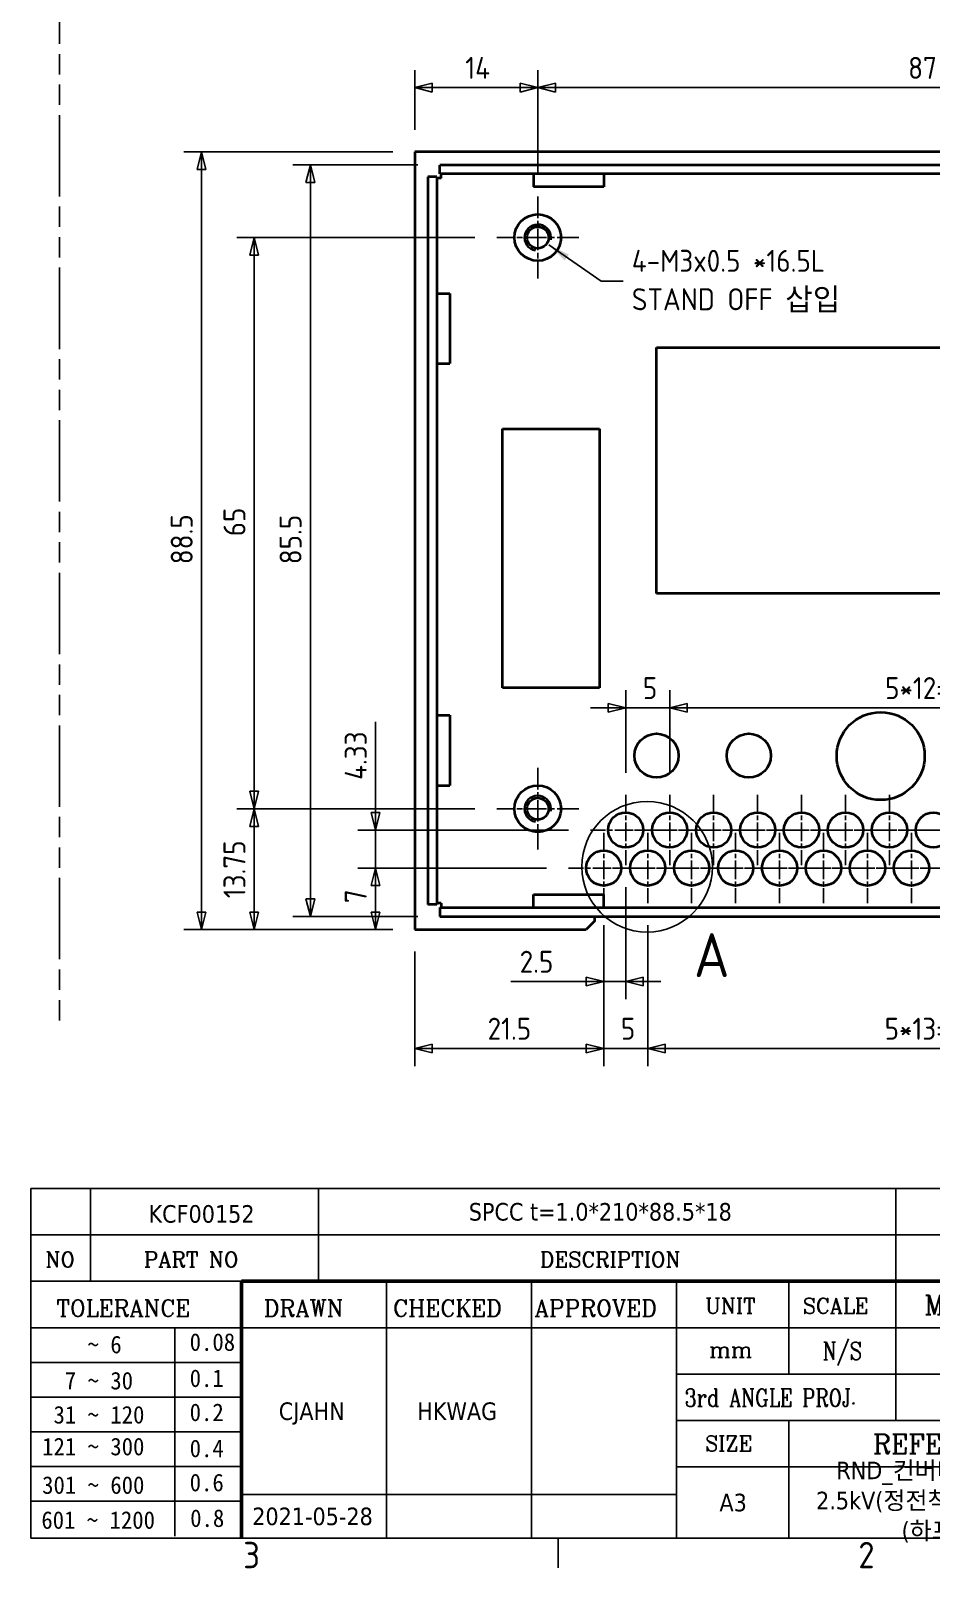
# Model space of a CAD drawing. Header units: millimetres. Extents: x 0 to 420, y 0 to 297.
# Drawn here: x 220 to 322.4, y 6.6 to 181.5 of the extents above; entities that cross this region are included whole.
import ezdxf
from ezdxf.enums import TextEntityAlignment as Align

# ---------------------------------------------------------------- set-up
doc = ezdxf.new("R2010")
doc.units = ezdxf.units.MM
doc.linetypes.add('CHAIN', pattern=[0.3543, 0.2362, -0.0295, 0.0591, -0.0295])
doc.linetypes.add('DOUBLE_DASH_CHAIN', pattern=[1.2403, 0.6614, -0.0827, 0.1654, -0.0827, 0.1654, -0.0827])
doc.layers.get('0').update_dxf_attribs({"color": 3, "lineweight": 25})
for name, color, linetype, lineweight in [('가시적인 것(ISO)', 3, 'Continuous', 40), ('가시적인 좁은 것(ISO)', 3, 'Continuous', 35), ('경계(ISO)', 7, 'Continuous', 25), ('기호(ISO)', 5, 'Continuous', 25), ('상세 경계(JIS)', 7, 'Continuous', 25), ('스케치 형상(ISO)', 3, 'Continuous', 25), ('제목(ISO)', 5, 'Continuous', 50), ('중심 표식(ISO)', 1, 'Continuous', 25), ('치수(ISO)', 2, 'Continuous', 25)]:
    doc.layers.add(name, color=color, linetype=linetype, lineweight=lineweight)
doc.styles.add('HAN_291', font='')
doc.styles.add('RC_284', font='ROMANC.shx')
doc.styles.add('RC_287', font='ROMANC.shx')
doc.styles.add('RC_292', font='ROMANC.shx')
doc.styles.add('문자 텍스트_PSTEK_POSCO', font='isocp.shx')
doc.styles.add('부품번호텍스트_PSTEK_POSCO', font='isocp.shx')
doc.styles.add('치수 텍스트_PSTEK_POSCO', font='isocp.shx')
doc.styles.add('텍스트 스타일198', font='tahoma.ttf')
doc.styles.add('텍스트 스타일333', font='ROMANC.shx', dxfattribs={"width": 0.8})
doc.styles.get('HAN_291').set_extended_font_data('GulimChe')
doc.dimstyles.new('치수_PSTEK_POSCO', dxfattribs={"dimtxt": 2.5, "dimasz": 2, "dimexe": 2, "dimexo": 2.5, "dimgap": 1, "dimtad": 1, "dimrnd": 1e-08, "dimdsep": 46, "dimtxsty": '치수 텍스트_PSTEK_POSCO', "dimblk": 'Filled-2', "dimcen": 0.09, "dimdle": 10, "dimclrd": 7, "dimclre": 7, "dimclrt": 2, "dimadec": 1, "dimazin": 2, "dimtfac": 1, "dimtmove": 0, "dimatfit": 3, "dimfxl": 0, "dimtolj": 1, "dimlwd": -1, "dimlwe": -1, "dimarcsym": 0})
doc.dimstyles.new('치수_PSTEK_POSCO$7', dxfattribs={"dimtxt": 2.5, "dimasz": 2.5, "dimexe": 2, "dimexo": 2.5, "dimgap": 1, "dimtad": 1, "dimrnd": 1e-08, "dimdsep": 46, "dimtxsty": '치수 텍스트_PSTEK_POSCO', "dimblk": 'Filled-2', "dimcen": 0.09, "dimdle": 10, "dimclrd": 7, "dimclre": 7, "dimclrt": 2, "dimadec": 1, "dimazin": 2, "dimtfac": 1, "dimtmove": 0, "dimatfit": 3, "dimfxl": 0, "dimtolj": 1, "dimlwd": -1, "dimlwe": -1, "dimarcsym": 0})

# ---------------------------------------------------------------- blocks, each defined once
blk = doc.blocks.new('경계 Default Border')
at = {"layer": '경계(ISO)'}
blk.add_line((280, 10), (280, 6.6), dxfattribs=at)
at = {"layer": '경계(ISO)', "color": 2, "char_height": 3, "attachment_point": 7, "style": '문자 텍스트_PSTEK_POSCO'}
for s, insert in [('3', (244.17, 6.57)), ('2', (314.13, 6.57))]:
    blk.add_mtext(s, dxfattribs=dict(at, insert=insert))
blk = doc.blocks.new('제목 블록 PSTEK')
at = {"color": 180}
for p, q in [((182.48, 11.79), (182.48, 51.57)), ((182.48, 51.57), (372.48, 51.57)), ((189.27, 51.57), (189.27, 41.01)), ((215.22, 41.01), (215.22, 51.57)), ((280.88, 51.57), (280.88, 41.01)), ((182.48, 46.29), (372.48, 46.29)), ((182.48, 41.01), (206.45, 41.01)), ((222.94, 11.79), (222.94, 41.01)), ((239.43, 11.79), (239.43, 41.01)), ((255.92, 11.79), (255.92, 41.01)), ((268.69, 41.01), (268.69, 30.45)), ((280.88, 41.01), (280.88, 25.17)), ((182.48, 35.73), (206.45, 35.73)), ((198.86, 12.03), (198.86, 35.73)), ((206.45, 35.73), (372.48, 35.73)), ((182.48, 31.78), (206.45, 31.78)), ((255.92, 30.45), (372.48, 30.45)), ((182.48, 27.83), (206.45, 27.83)), ((255.92, 25.17), (372.48, 25.17)), ((268.69, 25.17), (268.69, 11.79)), ((182.48, 23.88), (206.45, 23.88)), ((182.48, 19.93), (206.45, 19.93)), ((255.92, 19.89), (310.09, 19.89)), ((182.48, 15.98), (206.45, 15.98)), ((206.45, 16.74), (255.92, 16.74)), ((182.48, 11.79), (372.48, 11.79))]:
    blk.add_line(p, q, dxfattribs=at)
at = {"color": 7, "lineweight": 50}
for p, q in [((206.45, 11.79), (206.45, 41.01)), ((206.45, 41.01), (372.48, 41.01))]:
    blk.add_line(p, q, dxfattribs=at)
at = {"layer": '제목(ISO)', "lineweight": 18}
blk.add_line((182.48, 35.73), (182.48, 11.79), dxfattribs=at)
at = {"color": 2}
for s, height, style, p in [('NO', 1.742, 'RC_284', (184.14, 42.62)), ('PART NO', 1.742, 'RC_284', (195.34, 42.62)), ('DESCRIPTION', 1.7424, 'RC_284', (240.4, 42.62)), (' TOLERANCE', 1.9, 'RC_287', (184.09, 37.01)), ('DRAWN', 1.9, 'RC_287', (208.98, 37.01)), ('CHECKED', 1.9, 'RC_287', (223.69, 37.01)), ('APPROVED', 1.9, 'RC_287', (239.78, 37.01)), ('UNIT', 1.742, 'RC_284', (259.17, 37.34)), ('SCALE', 1.742, 'RC_284', (270.29, 37.34)), ('MODEL NAME', 2.178, 'RC_292', (284.1, 37.25)), ('0.08', 2, 'HAN_291', (200.55, 33.1)), ('    ~ 6', 2, 'HAN_291', (183.77, 32.82)), ('mm', 1.742, 'RC_284', (259.65, 32.35)), ('  7 ~ 30', 2, 'HAN_291', (183.77, 28.71)), ('0.1', 2, 'HAN_291', (200.55, 28.99)), (' 31 ~ 120', 2, 'HAN_291', (183.77, 24.83)), ('0.2', 2, 'HAN_291', (200.55, 25.11)), ('121 ~ 300', 2, 'HAN_291', (183.77, 21.21)), ('0.4', 2, 'HAN_291', (200.55, 21)), ('SIZE', 1.742, 'RC_284', (259.17, 21.69)), ('REFERENCE', 2.178, 'RC_292', (278.27, 21.43)), ('301 ~ 600', 2, 'HAN_291', (183.77, 16.83)), ('0.6', 2, 'HAN_291', (200.55, 17.12)), ('601 ~ 1200', 2, 'HAN_291', (183.68, 12.85)), ('0.8', 2, 'HAN_291', (200.61, 13.06))]:
    blk.add_text(s, height=height, dxfattribs=dict(at, style=style)).set_placement(p)
at = {"color": 7, "style": '텍스트 스타일333', "width": 0.8}
blk.add_text('N/S', height=2, dxfattribs=at).set_placement((274.78, 33.09), align=Align.MIDDLE_CENTER)
at = {"color": 2, "style": '텍스트 스타일333', "width": 0.8}
blk.add_text('3rd ANGLE PROJ.', height=2, dxfattribs=at).set_placement((256.84, 26.76))
at = {"layer": '제목(ISO)', "color": 7, "style": '텍스트 스타일198'}
for tag, p in [('4._COLOR_001', (315.22, 49.66)), ('부품_번호_001', (195.87, 47.68)), ('설명_001', (232.3, 47.92)), ('재질_001', (292.28, 47.93)), ("3._Q'TY_001", (312.71, 47.92)), ('질량\\P3;_001', (350.3, 48.16)), ('4._COLOR_002', (318.9, 46.24)), ('제목_001', (335.53, 32.12)), ('부품_번호_001', (334.53, 26.81)), ('설계자_001', (210.68, 25.23)), ('점검자_001', (226.43, 25.23)), ('프로젝트_001', (274.1, 18.49)), ('시트_크기_001', (260.81, 14.84)), ('프로젝트_002', (271.8, 15.07)), ('작성_날짜_001', (207.67, 13.27)), ('프로젝트_003', (281.52, 11.65))]:
    blk.add_attdef(tag, p, '', height=2, dxfattribs=at)
for tag, p in [('1._MODEL_NAME', (341.23, 38.37)), ('엔지니어링_승인자', (247.67, 26.23)), ('점검_날짜', (231.18, 14.27)), ('엔지니어링_승인_날짜', (247.67, 14.27))]:
    blk.add_attdef(tag, text='', height=2, dxfattribs=at).set_placement(p, align=Align.MIDDLE_CENTER)
blk = doc.blocks.new('Filled-2')
at = {"color": 0}
for p, q in [((0, 0), (-1, 0.25)), ((-1, 0.25), (-1, -0.25)), ((-1, 0), (0, 0)), ((-1, -0.25), (0, 0))]:
    blk.add_line(p, q, dxfattribs=at)
at = {"color": 0, "flags": 128}
blk.add_lwpolyline([(-1, -0.25), (0, 0)], dxfattribs=at)
at = {"color": 0}
blk.add_solid([(-1, -0.25), (0, 0), (-1, 0.25), (-1, -0.25)], dxfattribs=at)
blk = doc.blocks.new('*D53')
at = {"layer": 'Defpoints', "color": 0}
for p in [(245.42, 157.99), (273.02, 157.99), (273.02, 92.99)]:
    blk.add_point(p, dxfattribs=at)
at = {"layer": '치수(ISO)', "color": 7}
for p, q in [((270.52, 157.99), (243.42, 157.99)), ((245.42, 94.99), (245.42, 155.99)), ((270.52, 92.99), (243.42, 92.99))]:
    blk.add_line(p, q, dxfattribs=at)
at = {"layer": '치수(ISO)', "color": 7, "xscale": 2, "yscale": 2, "zscale": 2}
for p, rotation in [((245.42, 157.99), 90), ((245.42, 92.99), 270)]:
    blk.add_blockref('Filled-2', p, dxfattribs=dict(at, rotation=rotation))
at = {"layer": '치수(ISO)', "color": 2, "insert": (243.17, 123.99), "char_height": 2.5, "attachment_point": 4, "rotation": 90, "style": '치수 텍스트_PSTEK_POSCO'}
blk.add_mtext('\\A1;65', dxfattribs=at)
blk = doc.blocks.new('*D54')
at = {"layer": 'Defpoints', "color": 0}
for p in [(266.52, 166.24), (251.8, 80.74), (266.52, 80.74)]:
    blk.add_point(p, dxfattribs=at)
at = {"layer": '치수(ISO)', "color": 7}
for p, q in [((264.02, 166.24), (249.8, 166.24)), ((251.8, 164.24), (251.8, 82.74)), ((264.02, 80.74), (249.8, 80.74))]:
    blk.add_line(p, q, dxfattribs=at)
at = {"layer": '치수(ISO)', "color": 7, "xscale": 2, "yscale": 2, "zscale": 2}
for p, rotation in [((251.8, 166.24), 90), ((251.8, 80.74), 270)]:
    blk.add_blockref('Filled-2', p, dxfattribs=dict(at, rotation=rotation))
at = {"layer": '치수(ISO)', "color": 2, "insert": (249.55, 120.81), "char_height": 2.5, "attachment_point": 4, "rotation": 90, "style": '치수 텍스트_PSTEK_POSCO'}
blk.add_mtext('\\A1;85.5', dxfattribs=at)
blk = doc.blocks.new('*D55')
at = {"layer": 'Defpoints', "color": 0}
for p in [(263.67, 167.74), (239.42, 79.24), (263.67, 79.24)]:
    blk.add_point(p, dxfattribs=at)
at = {"layer": '치수(ISO)', "color": 7}
for p, q in [((261.17, 167.74), (237.42, 167.74)), ((239.42, 165.74), (239.42, 81.24)), ((261.17, 79.24), (237.42, 79.24))]:
    blk.add_line(p, q, dxfattribs=at)
at = {"layer": '치수(ISO)', "color": 7, "xscale": 2, "yscale": 2, "zscale": 2}
for p, rotation in [((239.42, 167.74), 90), ((239.42, 79.24), 270)]:
    blk.add_blockref('Filled-2', p, dxfattribs=dict(at, rotation=rotation))
at = {"layer": '치수(ISO)', "color": 2, "insert": (237.17, 120.81), "char_height": 2.5, "attachment_point": 4, "rotation": 90, "style": '치수 텍스트_PSTEK_POSCO'}
blk.add_mtext('\\A1;88.5', dxfattribs=at)
blk = doc.blocks.new('*D62')
at = {"layer": 'Defpoints', "color": 0}
for p in [(277.67, 175.04), (277.67, 162.64), (364.67, 162.64)]:
    blk.add_point(p, dxfattribs=at)
at = {"layer": '치수(ISO)', "color": 7}
for p, q in [((277.67, 165.14), (277.67, 177.04)), ((364.67, 165.14), (364.67, 177.04)), ((362.67, 175.04), (279.67, 175.04))]:
    blk.add_line(p, q, dxfattribs=at)
at = {"layer": '치수(ISO)', "color": 7, "xscale": 2, "yscale": 2, "zscale": 2, "rotation": 180}
blk.add_blockref('Filled-2', (277.67, 175.04), dxfattribs=at)
at = {"layer": '치수(ISO)', "color": 7, "xscale": 2, "yscale": 2, "zscale": 2}
blk.add_blockref('Filled-2', (364.67, 175.04), dxfattribs=at)
at = {"layer": '치수(ISO)', "color": 2, "insert": (319.79, 177.29), "char_height": 2.5, "attachment_point": 4, "style": '치수 텍스트_PSTEK_POSCO'}
blk.add_mtext('\\A1;87', dxfattribs=at)
blk = doc.blocks.new('*D63')
at = {"layer": 'Defpoints', "color": 0}
for p in [(263.67, 175.04), (263.67, 167.74), (277.67, 162.64)]:
    blk.add_point(p, dxfattribs=at)
at = {"layer": '치수(ISO)', "color": 7}
for p, q in [((263.67, 170.24), (263.67, 177.04)), ((277.67, 165.14), (277.67, 177.04)), ((275.67, 175.04), (265.67, 175.04))]:
    blk.add_line(p, q, dxfattribs=at)
at = {"layer": '치수(ISO)', "color": 7, "xscale": 2, "yscale": 2, "zscale": 2, "rotation": 180}
blk.add_blockref('Filled-2', (263.67, 175.04), dxfattribs=at)
at = {"layer": '치수(ISO)', "color": 7, "xscale": 2, "yscale": 2, "zscale": 2}
blk.add_blockref('Filled-2', (277.67, 175.04), dxfattribs=at)
at = {"layer": '치수(ISO)', "color": 2, "insert": (269.42, 177.29), "char_height": 2.5, "attachment_point": 4, "style": '치수 텍스트_PSTEK_POSCO'}
blk.add_mtext('\\A1;14', dxfattribs=at)
blk = doc.blocks.new('*D64')
at = {"layer": 'Defpoints', "color": 0}
for p in [(285.17, 82.24), (263.67, 79.24), (285.17, 65.71)]:
    blk.add_point(p, dxfattribs=at)
at = {"layer": '치수(ISO)', "color": 7}
for p, q in [((285.17, 79.74), (285.17, 63.71)), ((263.67, 76.74), (263.67, 63.71)), ((265.67, 65.71), (283.17, 65.71))]:
    blk.add_line(p, q, dxfattribs=at)
at = {"layer": '치수(ISO)', "color": 7, "xscale": 2, "yscale": 2, "zscale": 2, "rotation": 180}
blk.add_blockref('Filled-2', (263.67, 65.71), dxfattribs=at)
at = {"layer": '치수(ISO)', "color": 7, "xscale": 2, "yscale": 2, "zscale": 2}
blk.add_blockref('Filled-2', (285.17, 65.71), dxfattribs=at)
at = {"layer": '치수(ISO)', "color": 2, "insert": (271.96, 67.96), "char_height": 2.5, "attachment_point": 4, "style": '치수 텍스트_PSTEK_POSCO'}
blk.add_mtext('\\A1;21.5', dxfattribs=at)
blk = doc.blocks.new('*D65')
at = {"layer": 'Defpoints', "color": 0}
for p in [(285.17, 82.24), (290.17, 82.24), (290.17, 65.71)]:
    blk.add_point(p, dxfattribs=at)
at = {"layer": '치수(ISO)', "color": 7}
for p, q in [((285.17, 79.74), (285.17, 63.71)), ((290.17, 79.74), (290.17, 63.71)), ((283.17, 65.71), (281.17, 65.71)), ((285.17, 65.71), (290.17, 65.71)), ((292.17, 65.71), (294.17, 65.71))]:
    blk.add_line(p, q, dxfattribs=at)
at = {"layer": '치수(ISO)', "color": 7, "xscale": 2, "yscale": 2, "zscale": 2}
blk.add_blockref('Filled-2', (285.17, 65.71), dxfattribs=at)
at = {"layer": '치수(ISO)', "color": 7, "xscale": 2, "yscale": 2, "zscale": 2, "rotation": 180}
blk.add_blockref('Filled-2', (290.17, 65.71), dxfattribs=at)
at = {"layer": '치수(ISO)', "color": 2, "insert": (287.12, 67.96), "char_height": 2.5, "attachment_point": 4, "style": '치수 텍스트_PSTEK_POSCO'}
blk.add_mtext('\\A1;5', dxfattribs=at)
blk = doc.blocks.new('*D66')
at = {"layer": 'Defpoints', "color": 0}
for p in [(287.67, 86.57), (285.17, 82.24), (285.17, 73.33)]:
    blk.add_point(p, dxfattribs=at)
at = {"layer": '치수(ISO)', "color": 7}
for p, q in [((287.67, 84.07), (287.67, 71.33)), ((285.17, 79.74), (285.17, 71.33)), ((283.17, 73.33), (274.61, 73.33)), ((287.67, 73.33), (285.17, 73.33)), ((289.67, 73.33), (291.67, 73.33))]:
    blk.add_line(p, q, dxfattribs=at)
at = {"layer": '치수(ISO)', "color": 7, "xscale": 2, "yscale": 2, "zscale": 2}
blk.add_blockref('Filled-2', (285.17, 73.33), dxfattribs=at)
at = {"layer": '치수(ISO)', "color": 7, "xscale": 2, "yscale": 2, "zscale": 2, "rotation": 180}
blk.add_blockref('Filled-2', (287.67, 73.33), dxfattribs=at)
at = {"layer": '치수(ISO)', "color": 2, "insert": (275.61, 75.58), "char_height": 2.5, "attachment_point": 4, "style": '치수 텍스트_PSTEK_POSCO'}
blk.add_mtext('\\A1;2.5', dxfattribs=at)
blk = doc.blocks.new('*D67')
at = {"layer": 'Defpoints', "color": 0}
for p in [(290.17, 82.24), (355.17, 82.24), (355.17, 65.71)]:
    blk.add_point(p, dxfattribs=at)
at = {"layer": '치수(ISO)', "color": 7}
for p, q in [((290.17, 79.74), (290.17, 63.71)), ((355.17, 79.74), (355.17, 63.71)), ((292.17, 65.71), (353.17, 65.71))]:
    blk.add_line(p, q, dxfattribs=at)
at = {"layer": '치수(ISO)', "color": 7, "xscale": 2, "yscale": 2, "zscale": 2, "rotation": 180}
blk.add_blockref('Filled-2', (290.17, 65.71), dxfattribs=at)
at = {"layer": '치수(ISO)', "color": 7, "xscale": 2, "yscale": 2, "zscale": 2}
blk.add_blockref('Filled-2', (355.17, 65.71), dxfattribs=at)
at = {"layer": '치수(ISO)', "color": 2, "insert": (317.12, 67.96), "char_height": 2.5, "attachment_point": 4, "style": '치수 텍스트_PSTEK_POSCO'}
blk.add_mtext('\\A1;5*13=65', dxfattribs=at)
blk = doc.blocks.new('*D68')
at = {"layer": 'Defpoints', "color": 0}
for p in [(292.67, 104.47), (287.67, 94.57), (292.67, 94.57)]:
    blk.add_point(p, dxfattribs=at)
at = {"layer": '치수(ISO)', "color": 7}
for p, q in [((287.67, 97.07), (287.67, 106.47)), ((292.67, 97.07), (292.67, 106.47)), ((285.67, 104.47), (283.67, 104.47)), ((287.67, 104.47), (292.67, 104.47)), ((294.67, 104.47), (296.67, 104.47))]:
    blk.add_line(p, q, dxfattribs=at)
at = {"layer": '치수(ISO)', "color": 7, "xscale": 2, "yscale": 2, "zscale": 2}
blk.add_blockref('Filled-2', (287.67, 104.47), dxfattribs=at)
at = {"layer": '치수(ISO)', "color": 7, "xscale": 2, "yscale": 2, "zscale": 2, "rotation": 180}
blk.add_blockref('Filled-2', (292.67, 104.47), dxfattribs=at)
at = {"layer": '치수(ISO)', "color": 2, "insert": (289.62, 106.72), "char_height": 2.5, "attachment_point": 4, "style": '치수 텍스트_PSTEK_POSCO'}
blk.add_mtext('\\A1;5', dxfattribs=at)
blk = doc.blocks.new('*D69')
at = {"layer": 'Defpoints', "color": 0}
for p in [(352.67, 104.47), (292.67, 94.57), (352.67, 94.57)]:
    blk.add_point(p, dxfattribs=at)
at = {"layer": '치수(ISO)', "color": 7}
for p, q in [((292.67, 97.07), (292.67, 106.47)), ((352.67, 97.07), (352.67, 106.47)), ((294.67, 104.47), (350.67, 104.47))]:
    blk.add_line(p, q, dxfattribs=at)
at = {"layer": '치수(ISO)', "color": 7, "xscale": 2, "yscale": 2, "zscale": 2, "rotation": 180}
blk.add_blockref('Filled-2', (292.67, 104.47), dxfattribs=at)
at = {"layer": '치수(ISO)', "color": 7, "xscale": 2, "yscale": 2, "zscale": 2}
blk.add_blockref('Filled-2', (352.67, 104.47), dxfattribs=at)
at = {"layer": '치수(ISO)', "color": 2, "insert": (317.17, 106.72), "char_height": 2.5, "attachment_point": 4, "style": '치수 텍스트_PSTEK_POSCO'}
blk.add_mtext('\\A1;5*12=60', dxfattribs=at)
blk = doc.blocks.new('*D70')
at = {"layer": 'Defpoints', "color": 0}
for p in [(259.21, 90.57), (283.67, 90.57), (281.17, 86.24)]:
    blk.add_point(p, dxfattribs=at)
at = {"layer": '치수(ISO)', "color": 7}
for p, q in [((259.21, 92.57), (259.21, 102.88)), ((281.17, 90.57), (257.21, 90.57)), ((259.21, 86.24), (259.21, 90.57)), ((278.67, 86.24), (257.21, 86.24)), ((259.21, 84.24), (259.21, 82.24))]:
    blk.add_line(p, q, dxfattribs=at)
at = {"layer": '치수(ISO)', "color": 7, "xscale": 2, "yscale": 2, "zscale": 2}
for p, rotation in [((259.21, 90.57), 270), ((259.21, 86.24), 90)]:
    blk.add_blockref('Filled-2', p, dxfattribs=dict(at, rotation=rotation))
at = {"layer": '치수(ISO)', "color": 2, "insert": (256.96, 96.28), "char_height": 2.5, "attachment_point": 4, "rotation": 90, "style": '치수 텍스트_PSTEK_POSCO'}
blk.add_mtext('\\A1;4.33', dxfattribs=at)
blk = doc.blocks.new('*D71')
at = {"layer": 'Defpoints', "color": 0}
for p in [(281.17, 86.24), (259.21, 79.24), (263.67, 79.24)]:
    blk.add_point(p, dxfattribs=at)
at = {"layer": '치수(ISO)', "color": 7}
for p, q in [((278.67, 86.24), (257.21, 86.24)), ((259.21, 84.24), (259.21, 81.24)), ((261.17, 79.24), (257.21, 79.24))]:
    blk.add_line(p, q, dxfattribs=at)
at = {"layer": '치수(ISO)', "color": 7, "xscale": 2, "yscale": 2, "zscale": 2}
for p, rotation in [((259.21, 86.24), 90), ((259.21, 79.24), 270)]:
    blk.add_blockref('Filled-2', p, dxfattribs=dict(at, rotation=rotation))
at = {"layer": '치수(ISO)', "color": 2, "insert": (256.96, 82.24), "char_height": 2.5, "attachment_point": 4, "rotation": 90, "style": '치수 텍스트_PSTEK_POSCO'}
blk.add_mtext('\\A1;7', dxfattribs=at)
blk = doc.blocks.new('*D72')
at = {"layer": 'Defpoints', "color": 0}
for p in [(273.02, 92.99), (245.42, 79.24), (263.67, 79.24)]:
    blk.add_point(p, dxfattribs=at)
at = {"layer": '치수(ISO)', "color": 7}
for p, q in [((270.52, 92.99), (243.42, 92.99)), ((245.42, 90.99), (245.42, 81.24)), ((261.17, 79.24), (243.42, 79.24))]:
    blk.add_line(p, q, dxfattribs=at)
at = {"layer": '치수(ISO)', "color": 7, "xscale": 2, "yscale": 2, "zscale": 2}
for p, rotation in [((245.42, 92.99), 90), ((245.42, 79.24), 270)]:
    blk.add_blockref('Filled-2', p, dxfattribs=dict(at, rotation=rotation))
at = {"layer": '치수(ISO)', "color": 2, "insert": (243.17, 82.81), "char_height": 2.5, "attachment_point": 4, "rotation": 90, "style": '치수 텍스트_PSTEK_POSCO'}
blk.add_mtext('\\A1;13.75', dxfattribs=at)
blk = doc.blocks.new('2dDetail0')
at = {"layer": '상세 경계(JIS)'}
blk.add_circle((290.1, 86.39), 7.43, dxfattribs=at)
at = {"layer": '상세 경계(JIS)', "insert": (295.43, 73.83), "char_height": 5, "attachment_point": 7, "style": '부품번호텍스트_PSTEK_POSCO'}
blk.add_mtext('A', dxfattribs=at)

msp = doc.modelspace()

# ---------------------------------------------------------------- linework, layer by layer
at = {"layer": '가시적인 것(ISO)'}
for p, q in [((376.668, 167.737), (263.668, 167.737)), ((263.668, 167.737), (263.668, 79.237)), ((373.814, 166.237), (266.521, 166.237)), ((266.521, 165.237), (266.521, 166.237)), ((265.168, 164.883), (265.168, 82.09)), ((266.168, 164.883), (265.168, 164.883)), ((266.168, 164.883), (266.168, 82.09)), ((266.668, 164.737), (266.168, 164.737)), ((373.814, 165.237), (266.521, 165.237)), ((266.668, 164.737), (266.668, 165.237)), ((277.168, 165.237), (277.168, 163.737)), ((285.168, 165.237), (285.168, 163.737)), ((285.168, 163.737), (277.168, 163.737)), ((266.168, 151.637), (267.668, 151.637)), ((267.668, 151.637), (267.668, 143.637)), ((291.168, 117.487), (291.168, 145.487)), ((291.168, 145.487), (357.168, 145.487)), ((266.168, 143.637), (267.668, 143.637)), ((273.668, 106.737), (273.668, 136.237)), ((273.668, 136.237), (284.668, 136.237)), ((284.668, 136.237), (284.668, 106.737)), ((357.168, 117.487), (291.168, 117.487)), ((284.668, 106.737), (273.668, 106.737)), ((266.168, 103.637), (267.668, 103.637)), ((267.668, 103.637), (267.668, 95.637)), ((266.168, 95.637), (267.668, 95.637)), ((266.668, 82.237), (266.168, 82.237)), ((266.668, 82.237), (266.668, 81.737)), ((277.168, 83.237), (285.168, 83.237)), ((277.168, 81.737), (277.168, 83.237)), ((285.168, 81.737), (285.168, 83.237)), ((266.168, 82.09), (265.168, 82.09)), ((266.521, 81.737), (373.814, 81.737)), ((266.521, 81.737), (266.521, 80.737)), ((266.521, 80.737), (373.814, 80.737)), ((284.168, 80.237), (284.168, 80.737)), ((263.668, 79.237), (283.168, 79.237)), ((284.168, 80.237), (283.168, 79.237))]:
    msp.add_line(p, q, dxfattribs=at)
for centre, radius in [((277.668, 157.987), 2.65), ((277.668, 157.987), 1.23), ((316.668, 98.987), 5), ((291.168, 99.037), 2.5), ((301.668, 99.037), 2.5), ((277.668, 92.987), 2.65), ((277.668, 92.987), 1.23), ((287.668, 90.567), 2), ((292.668, 90.567), 2), ((297.668, 90.567), 2), ((302.668, 90.567), 2), ((307.668, 90.567), 2), ((312.668, 90.567), 2), ((317.668, 90.567), 2), ((322.668, 90.567), 2), ((285.168, 86.237), 2), ((290.168, 86.237), 2), ((295.168, 86.237), 2), ((300.168, 86.237), 2), ((305.168, 86.237), 2), ((310.168, 86.237), 2), ((315.168, 86.237), 2), ((320.168, 86.237), 2)]:
    msp.add_circle(centre, radius, dxfattribs=at)
at = {"layer": '가시적인 좁은 것(ISO)'}
for centre in [(277.668, 157.987), (277.668, 92.987)]:
    msp.add_arc(centre, 1.5, 350, 260, dxfattribs=at)
at = {"layer": '스케치 형상(ISO)', "color": 6, "linetype": 'DOUBLE_DASH_CHAIN', "ltscale": 13.997594}
msp.add_line((223.278, 241.366), (223.278, 67.754), dxfattribs=at)
at = {"layer": '중심 표식(ISO)', "linetype": 'CHAIN', "ltscale": 10.334129}
for p, q in [((277.668, 162.637), (277.668, 153.337)), ((282.318, 157.987), (273.018, 157.987)), ((277.668, 97.637), (277.668, 88.337)), ((282.318, 92.987), (273.018, 92.987))]:
    msp.add_line(p, q, dxfattribs=at)
at = {"layer": '중심 표식(ISO)', "linetype": 'CHAIN', "ltscale": 8.88956}
for p, q in [((287.668, 94.567), (287.668, 86.567)), ((292.668, 94.567), (292.668, 86.567)), ((297.668, 94.567), (297.668, 86.567)), ((302.668, 94.567), (302.668, 86.567)), ((307.668, 94.567), (307.668, 86.567)), ((312.668, 94.567), (312.668, 86.567)), ((317.668, 94.567), (317.668, 86.567)), ((291.668, 90.567), (283.668, 90.567)), ((285.168, 90.237), (285.168, 82.237)), ((296.668, 90.567), (288.668, 90.567)), ((290.168, 90.237), (290.168, 82.237)), ((301.668, 90.567), (293.668, 90.567)), ((295.168, 90.237), (295.168, 82.237)), ((306.668, 90.567), (298.668, 90.567)), ((300.168, 90.237), (300.168, 82.237)), ((311.668, 90.567), (303.668, 90.567)), ((305.168, 90.237), (305.168, 82.237)), ((316.668, 90.567), (308.668, 90.567)), ((310.168, 90.237), (310.168, 82.237)), ((321.668, 90.567), (313.668, 90.567)), ((315.168, 90.237), (315.168, 82.237)), ((326.668, 90.567), (318.668, 90.567)), ((320.168, 90.237), (320.168, 82.237)), ((289.168, 86.237), (281.168, 86.237)), ((294.168, 86.237), (286.168, 86.237)), ((299.168, 86.237), (291.168, 86.237)), ((304.168, 86.237), (296.168, 86.237)), ((309.168, 86.237), (301.168, 86.237)), ((314.168, 86.237), (306.168, 86.237)), ((319.168, 86.237), (311.168, 86.237)), ((324.168, 86.237), (316.168, 86.237)), ((329.168, 86.237), (321.168, 86.237))]:
    msp.add_line(p, q, dxfattribs=at)

# ---------------------------------------------------------------- block references
msp.add_blockref('경계 Default Border', (0, 0))
ref = msp.add_blockref('제목 블록 PSTEK', (37.524, -1.791))
ref.add_attrib('설계자_001', 'CJAHN', (248.207, 23.442), dxfattribs={"layer": '제목(ISO)', "color": 7, "height": 2, "style": '텍스트 스타일198'})
ref.add_attrib('점검자_001', 'HKWAG', (263.953, 23.443), dxfattribs={"layer": '제목(ISO)', "color": 7, "height": 2, "style": '텍스트 스타일198'})
ref.add_attrib('프로젝트_001', 'RND_컨버터_2021_ESC_', (311.626, 16.702), dxfattribs={"layer": '제목(ISO)', "color": 7, "height": 2, "style": '텍스트 스타일198'})
ref.add_attrib('시트_크기_001', 'A3', (298.331, 13.047), dxfattribs={"layer": '제목(ISO)', "color": 7, "height": 2, "style": '텍스트 스타일198'})
ref.add_attrib('작성_날짜_001', '2021-05-28', (245.19, 11.475), dxfattribs={"layer": '제목(ISO)', "color": 7, "height": 2, "style": '텍스트 스타일198'})
ref.add_attrib('설명_001', 'SPCC t=1.0*210*88.5*18', (269.82, 46.131), dxfattribs={"layer": '제목(ISO)', "color": 7, "height": 2, "style": '텍스트 스타일198'})
ref.add_attrib('부품_번호_001', 'KCF00152', (233.395, 45.889), dxfattribs={"layer": '제목(ISO)', "color": 7, "height": 2, "style": '텍스트 스타일198'})
ref.add_attrib('프로젝트_002', '2.5kV(정전척) 컴팩트형 개발', (309.322, 13.279), dxfattribs={"layer": '제목(ISO)', "color": 7, "height": 2, "style": '텍스트 스타일198'})
ref.add_attrib('프로젝트_003', '(하프케이스)', (319.044, 9.855), dxfattribs={"layer": '제목(ISO)', "color": 7, "height": 2, "style": '텍스트 스타일198'})
at = {"layer": '상세 경계(JIS)'}
msp.add_blockref('2dDetail0', (0, 0), dxfattribs=at)

# ---------------------------------------------------------------- texts
at = {"layer": '기호(ISO)', "color": 2, "insert": (288.366, 153.036), "char_height": 2.5, "width": 27.72083, "attachment_point": 4, "line_spacing_factor": 1.05, "style": '치수 텍스트_PSTEK_POSCO'}
msp.add_mtext('{4-M3x0.5 *16.5L\\PSTAND OFF 삽입}', dxfattribs=at)

# ---------------------------------------------------------------- dimensions: what is measured, and where the dimension line sits
at = {"layer": '치수(ISO)', "color": 7}
for base, p1, p2, angle, override, picture, middle in [((263.668, 175.037), (277.668, 162.637), (263.668, 167.737), 180, {"dimdec": 2, "dimtp": 0, "dimtm": 0, "dimtdec": 2, "dimtofl": 0, "dimatfit": 1}, '*D63', (270.668, 175.037)), ((277.668, 175.037), (364.668, 162.637), (277.668, 162.637), 180, {"dimdec": 2, "dimtp": 0, "dimtm": 0, "dimtdec": 2, "dimtofl": 0, "dimatfit": 1}, '*D62', (321.168, 175.037)), ((239.421, 79.237), (263.668, 167.737), (263.668, 79.237), 90, {"dimdec": 2, "dimtp": 0, "dimtm": 0, "dimtdec": 2, "dimtofl": 0, "dimatfit": 1}, '*D55', (239.421, 123.487)), ((251.804, 80.737), (266.521, 166.237), (266.521, 80.737), 90, {"dimdec": 2, "dimtp": 0, "dimtm": 0, "dimtdec": 2, "dimtofl": 0, "dimatfit": 1}, '*D54', (251.804, 123.487)), ((245.417, 157.987), (273.018, 92.987), (273.018, 157.987), 90, {"dimdec": 2, "dimtp": 0, "dimtm": 0, "dimtdec": 2, "dimtofl": 0, "dimatfit": 1}, '*D53', (245.417, 125.487)), ((292.668, 104.468), (287.668, 94.567), (292.668, 94.567), 180, {"dimdec": 2, "dimtp": 0, "dimtm": 0, "dimtdec": 2, "dimtofl": 1, "dimatfit": 1}, '*D68', (290.168, 104.468)), ((259.208, 90.567), (281.168, 86.237), (283.668, 90.567), 90, {"dimdec": 2, "dimtp": 0, "dimtm": 0, "dimtdec": 2, "dimtofl": 1, "dimatfit": 1}, '*D70', (259.208, 99.082)), ((245.417, 79.237), (273.018, 92.987), (263.668, 79.237), 90, {"dimdec": 2, "dimtp": 0, "dimtm": 0, "dimtdec": 2, "dimtofl": 0, "dimatfit": 1}, '*D72', (245.417, 86.112)), ((259.208, 79.237), (281.168, 86.237), (263.668, 79.237), 90, {"dimdec": 2, "dimtp": 0, "dimtm": 0, "dimtdec": 2, "dimtofl": 0, "dimatfit": 1}, '*D71', (259.208, 82.737)), ((285.168, 73.331), (287.668, 86.567), (285.168, 82.237), 180, {"dimdec": 2, "dimtp": 0, "dimtm": 0, "dimtdec": 2, "dimtofl": 1, "dimatfit": 1}, '*D66', (277.442, 73.331)), ((285.168, 65.711), (263.668, 79.237), (285.168, 82.237), 180, {"dimdec": 2, "dimtp": 0, "dimtm": 0, "dimtdec": 2, "dimtofl": 0, "dimatfit": 1}, '*D64', (274.418, 65.711)), ((290.168, 65.711), (285.168, 82.237), (290.168, 82.237), 180, {"dimdec": 2, "dimtp": 0, "dimtm": 0, "dimtdec": 2, "dimtofl": 1, "dimatfit": 1}, '*D65', (287.668, 65.711))]:
    dim = msp.add_linear_dim(base=base, p1=p1, p2=p2, angle=angle, dimstyle='치수_PSTEK_POSCO', override=override, dxfattribs=at)
    dim.commit()
    dim.dimension.update_dxf_attribs({"geometry": picture, "text_midpoint": middle, "dimtype": 160})
for base, p1, p2, text, picture, middle in [((352.668, 104.468), (292.668, 94.567), (352.668, 94.567), '5*12=<>', '*D69', (322.668, 104.468)), ((355.168, 65.711), (290.168, 82.237), (355.168, 82.237), '5*13=<>', '*D67', (322.668, 65.711))]:
    dim = msp.add_linear_dim(base=base, p1=p1, p2=p2, angle=180, text=text, dimstyle='치수_PSTEK_POSCO', override={"dimdec": 2, "dimtp": 0, "dimtm": 0, "dimtdec": 2, "dimtofl": 0, "dimatfit": 1}, dxfattribs=at)
    dim.commit()
    dim.dimension.update_dxf_attribs({"geometry": picture, "text_midpoint": middle, "dimtype": 160})

# ---------------------------------------------------------------- leaders
at = {"layer": '기호(ISO)', "color": 7, "annotation_type": 0, "has_hookline": 1, "hookline_direction": 0, "text_width": 23.659}
msp.add_leader([(278.907, 157.141), (284.866, 153.036), (287.366, 153.036)], dimstyle='치수_PSTEK_POSCO$7', override={"dimtad": 0}, dxfattribs=at)

doc.saveas('drawing.dxf')
